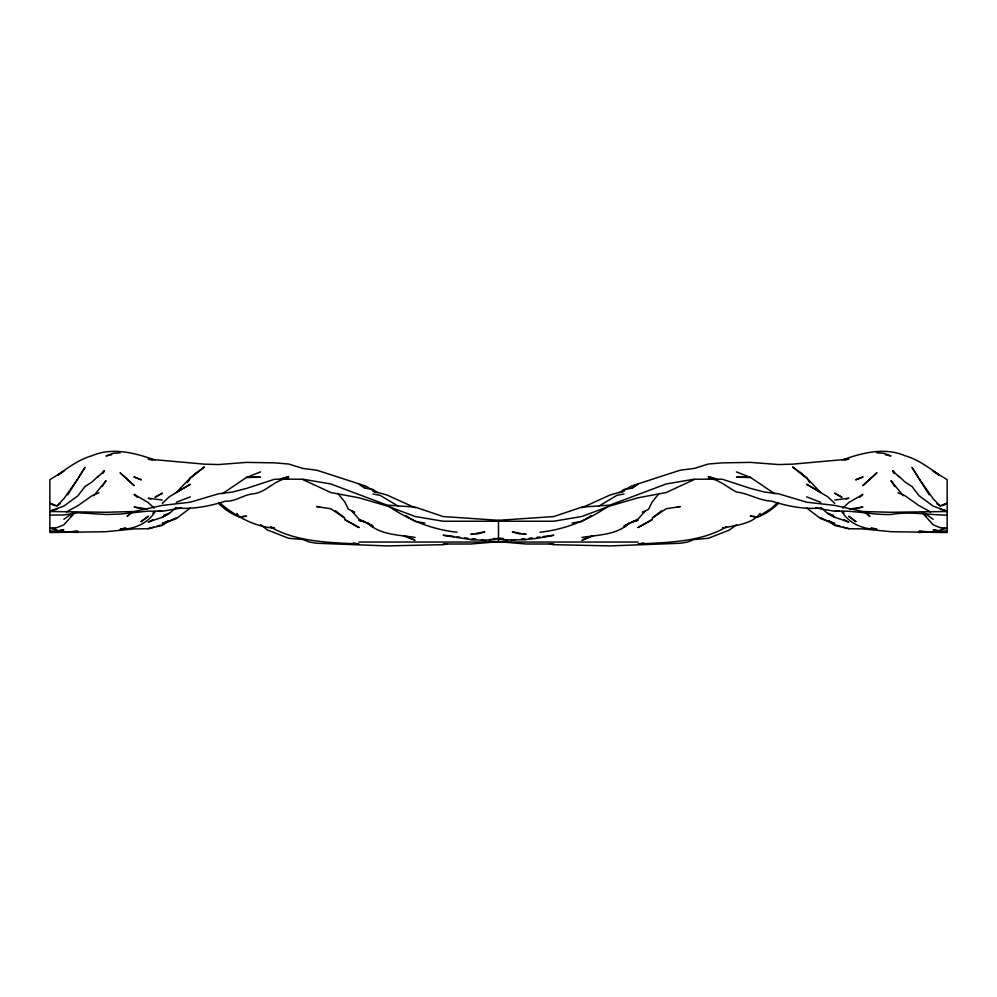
<?xml version="1.0" encoding="UTF-8"?>
<svg xmlns="http://www.w3.org/2000/svg" width="997" height="997" viewBox="0 0 997 997"><rect width="100%" height="100%" fill="white"/><g stroke="black" fill="none" stroke-linecap="round" stroke-linejoin="round"><path stroke-width="1.5" d="M103.401 472.428L104.286 470.671L102.529 473.363L104.286 470.908L97.843 477.002M67.796 494.811L84.969 467.369L78.726 477.438M77.94 478.697L63.895 498.687L56.879 505.89L54.536 505.479M102.143 486.611L106.043 480.641L93.755 495.721M760.138 513.343C751.626 524.671 735.15 525.107 722.389 528.236L726.601 526.84C700.106 542.318 668.052 542.318 638.105 544.05L643.713 542.879M629.319 522.877C617.43 535.04 597.751 534.915 581.912 537.42M659.167 493.403L652.15 502.027L648.636 509.155L642.778 512.545M129.124 514.14L127.118 516.471L132.962 511.748M74.937 512.483L63.895 524.796L56.879 527.687L49.85 528.198L56.879 529.955M778.582 503.198C772.712 509.155 765.484 514.203 757.508 517.019L750.479 516.159L757.508 517.019L771.553 508.283L777.573 502.563M72.931 512.67L63.895 519.3M70.924 516.421L73.928 513.293M162.237 503.435L169.253 496.78L190.327 484.28L176.282 492.481L190.327 477.949L204.373 466.945L190.327 477.962L187.212 482.61L190.327 477.962L197.356 471.905M842.801 508.134L848.821 502.525L862.866 494.362L859.626 497.316M99.015 475.419L91.998 481.987L84.969 486.548L77.94 495.758L63.895 506.065L49.85 511.149L56.879 509.205M176.282 507.485L169.253 513.492L162.237 517.281L148.179 522.104L152.865 519.773M621.704 491.895L631.076 486.162L666.195 474.722L680.241 470.21L694.286 468.403L708.344 464.029L722.389 462.857L750.479 462.396L778.582 464.552L792.627 464.153L848.821 459.106L844.596 460.041M942.464 529.158L940.121 531.015L933.105 530.03L940.121 530.815L944.807 528.074M661.51 510.763L652.15 518.153L666.195 508.732L680.241 506.626L677.437 506.713M190.327 507.984L176.282 518.677L162.237 523.525L167.845 521.007M152.865 513.193L155.208 511.399C148.005 523.512 133.797 529.469 120.089 529.307L125.709 527.737M942.464 529.021L940.121 530.815L933.105 532.323L919.06 531.276L927.484 531.737M591.271 515.574L581.912 521.406L572.079 523.039M736.434 524.771L729.405 530.03L708.344 538.28L694.286 539.514L687.269 542.131L680.241 543.253L610.002 545.907L553.809 544.674L549.546 543.801M168.082 521.232L162.237 525.469L148.179 528.709L134.134 528.896L106.043 531.7L49.85 532.535L49.85 479.707L63.895 470.995L58.05 474.983C68.494 467.194 79.311 459.393 91.998 455.729C112.536 446.943 134.832 452.9 154.834 459.966M619.374 492.78L624.047 489.427L631.076 488.318L638.105 484.006L632.248 488.131M624.047 527.239L629.905 523.151M60.381 503.572L56.879 505.89L49.85 503.061L53.364 505.28M943.636 505.28L947.15 503.061L940.121 505.89L936.619 503.572M222.256 493.789L246.521 477.413L260.566 471.893M598.512 506.289L617.031 495.285L624.047 494.038M608.831 505.803C588.504 520.06 565.075 529.519 539.988 532.224M162.237 517.281L169.253 513.318L163.633 515.349M66.45 511.91L77.94 505.653L91.998 495.721L99.015 492.78M629.905 522.939L624.047 525.967L638.105 519.038L645.121 511.125L642.317 512.271M162.237 524.659L176.282 517.779M621.704 492.169L624.047 491.035L610.002 495.035L581.912 507.772M694.286 479.495L666.195 492.53L638.105 497.79L610.002 505.965L581.912 516.471L553.809 521.232L443.191 521.232L415.088 516.471L386.998 505.965L358.895 497.79L330.805 492.53L302.714 479.495M581.912 540.386L593.153 535.8M583.307 539.427L591.744 536.112M176.282 502.301L190.327 496.88M630.702 522.677L638.105 520.26L632.484 521.63M280.232 479.283L288.656 476.591L280.232 479.208M288.656 478.273C274.885 479.221 266.947 492.094 253.537 493.764C243.679 494.537 235.504 501.765 225.447 501.142C209.781 506.115 193.094 509.542 176.282 507.984M842.166 459.966C862.168 452.9 884.464 446.943 905.002 455.729C917.689 459.38 928.456 467.219 938.95 474.933L933.105 470.995L947.15 479.707L947.15 532.535L890.957 531.7L862.866 528.896L848.821 528.709L834.763 525.469L828.918 521.232M148.179 528.709L153.8 527.089M156.616 526.279L160.829 525.07M846.004 498.949L848.821 498.226L834.763 500.02M940.121 529.955L947.15 528.198L940.121 527.687L933.105 524.796L922.063 512.483M854.429 508.919L862.866 507.024L849.556 509.056M111.664 454.694L106.043 455.941L113.06 453.286L120.089 452.85M260.566 524.771L267.595 530.03L288.656 538.28L302.714 539.514L309.731 542.131L316.759 543.253L386.998 545.907L443.191 544.674L447.454 543.801M473.612 533.831L470.846 534.317L477.762 533.869L484.667 531.9L476.379 533.345M49.85 515.088L63.895 514.951L77.94 512.782L106.043 514.514L120.089 514.078L148.179 511.1L162.237 511.299L181.454 507.959M942.464 505.479L940.121 505.89L933.105 498.687L919.06 478.697M493.889 538.455C513.866 541.408 533.968 539.639 553.809 535.239L543.053 536.56M443.191 544.674L443.191 544.013L470.846 544.001L507.722 540.91M510.788 540.536L515.399 539.963M521.543 539.203L524.621 538.829M529.233 538.255L532.298 537.882M536.909 537.321L539.988 536.934M815.546 507.959L834.763 511.299L838.988 510.963M49.85 511.523L106.043 512.271L134.134 511.523L162.237 505.417L190.327 502.189L218.418 493.814L232.475 492.057L246.521 488.418L274.611 479.245L302.714 479.183L330.805 483.969L386.998 505.093L415.088 507.099L443.191 516.558L498.5 520.309L553.809 516.558L581.912 507.099L610.002 505.093L666.195 483.969L694.286 479.183L722.389 479.245L750.479 488.418L764.525 492.057L778.582 493.814L806.673 502.189L834.763 505.417L862.866 511.523L890.957 512.271L947.15 511.523M61.677 531.775L49.85 531.326L66.712 531.9M69.516 531.737L77.94 531.276L63.895 532.323L56.879 530.815L52.193 528.074M932.357 531.887L919.06 532.386L947.15 531.326L935.323 531.775M453.947 536.56L443.191 535.239L470.846 539.576L475.457 539.352M820.718 507.984C803.906 509.542 787.219 506.115 771.553 501.142C759.328 500.656 748.635 493.428 736.434 491.982C726.95 487.197 719.51 479.457 708.344 478.273M834.763 511.299C853.606 510.015 872.113 515.038 890.957 514.514C909.862 511.062 928.307 515.025 947.15 515.088M358.895 542.044L638.105 542.044M63.895 532.049L77.94 532.386L64.643 531.887M319.563 506.713L316.759 506.626L330.805 508.732L344.85 518.153L335.49 510.763M503.111 538.455L498.5 538.23L484.667 540.461L470.846 539.576M521.543 539.352L526.154 539.576M930.288 531.9L933.105 532.049M876.911 452.85L883.94 453.286L890.957 455.941L885.336 454.694M489.278 540.91L526.154 544.001L553.809 544.013L553.809 544.674M158.012 510.963L162.237 511.299M415.088 537.42C399.249 534.915 379.57 535.04 367.681 522.877M457.012 536.934L460.091 537.321M464.702 537.882L467.767 538.255M472.379 538.829L475.457 539.203M481.601 539.963L486.212 540.536M162.237 500.02L148.179 498.226L150.996 498.949M457.012 532.224C431.925 529.519 408.496 520.06 388.169 505.803M147.444 509.056L134.134 507.024L142.571 508.919M424.921 523.039L415.088 521.406L405.729 515.574M520.621 533.345L512.333 531.9L519.238 533.869L526.154 534.317L523.388 533.831M372.953 494.038L379.969 495.285L398.488 506.289M353.287 542.879L358.895 544.05C328.935 542.368 296.944 542.218 270.399 526.902L274.611 528.236C253.662 526.478 234.98 515.997 219.427 502.563M152.404 460.041L148.179 459.106L204.373 464.153L218.418 464.552L246.521 462.396L274.611 462.857L288.656 464.029L302.714 468.403L316.759 470.21L330.805 474.722L365.924 486.162L375.296 491.895M364.516 521.63L358.895 520.26L366.298 522.677M940.121 509.205L947.15 511.149L933.105 506.065L919.06 495.758L912.031 486.548L905.002 481.987L897.985 475.419M871.291 527.737L876.911 529.307C863.203 529.469 848.995 523.512 841.792 511.399L844.135 513.193M836.171 525.07L840.384 526.279M843.2 527.089L848.821 528.709M716.768 479.208L708.344 476.591L716.768 479.283M820.718 507.485L827.747 513.492L834.763 517.281L848.821 522.104L844.135 519.773M833.367 515.349L827.747 513.318L834.763 517.281M806.673 496.88L820.718 502.301M736.434 471.893L750.479 477.413L774.744 493.789M405.256 536.112L413.693 539.427M403.847 535.8L415.088 540.386M354.683 512.271L348.364 509.155L344.85 502.027L337.833 493.403M897.985 492.78L905.002 495.721L919.06 505.653L930.55 511.91M829.155 521.007L834.763 523.525L820.718 518.677L806.673 507.984M415.088 507.772L386.998 495.035L372.953 491.035L375.296 492.169M820.718 517.779L834.763 524.659M367.095 522.939L372.953 525.967L358.895 519.038L351.879 511.125L354.222 512.545M933.105 519.3L924.069 512.67M367.095 523.151L372.953 527.239M364.752 488.131L358.895 484.006L365.924 488.318L372.953 489.427L377.626 492.78M809.788 482.61L806.673 477.949L792.627 466.945L806.673 477.962L820.718 492.481L806.673 484.28L827.747 496.78L834.763 503.435M54.536 529.021L56.879 530.815L63.895 530.03L56.879 531.015L54.536 529.158M864.038 511.748L869.883 516.471L867.876 514.14M799.644 471.905L806.673 477.962M137.374 497.316L134.134 494.362L148.179 502.525L154.199 508.134M923.072 513.293L926.076 516.421M903.245 495.721L890.957 480.641L894.857 486.611M218.418 503.198C224.288 509.155 231.516 514.203 239.492 517.019L246.521 516.159L239.492 517.007L236.862 513.343M899.157 477.002L892.714 470.908L894.471 473.363L892.714 470.671L893.599 472.428M918.274 477.438L912.031 467.369L929.204 494.811M498.5 520.309L498.5 542.044M869.883 479.058L862.866 485.651L876.911 472.802L869.883 479.058M148.179 516.359L141.163 521.593L148.179 516.359M162.237 493.278L155.208 497.167L162.237 493.278M652.15 519.649L638.105 527.488L652.15 519.649M862.866 476.99L855.837 479.756L862.866 476.99M253.537 477.239L246.521 477.413L260.566 477.239L253.537 477.239M743.463 477.239L736.434 477.239L750.479 477.413L743.463 477.239M141.163 479.756L134.134 476.99L141.163 479.756M841.792 497.167L834.763 493.278L841.792 497.167M358.895 527.488L344.85 519.649L358.895 527.488M855.837 521.593L848.821 516.359L855.837 521.593M127.118 479.058L120.089 472.802L134.134 485.651L127.118 479.058"/></g></svg>
